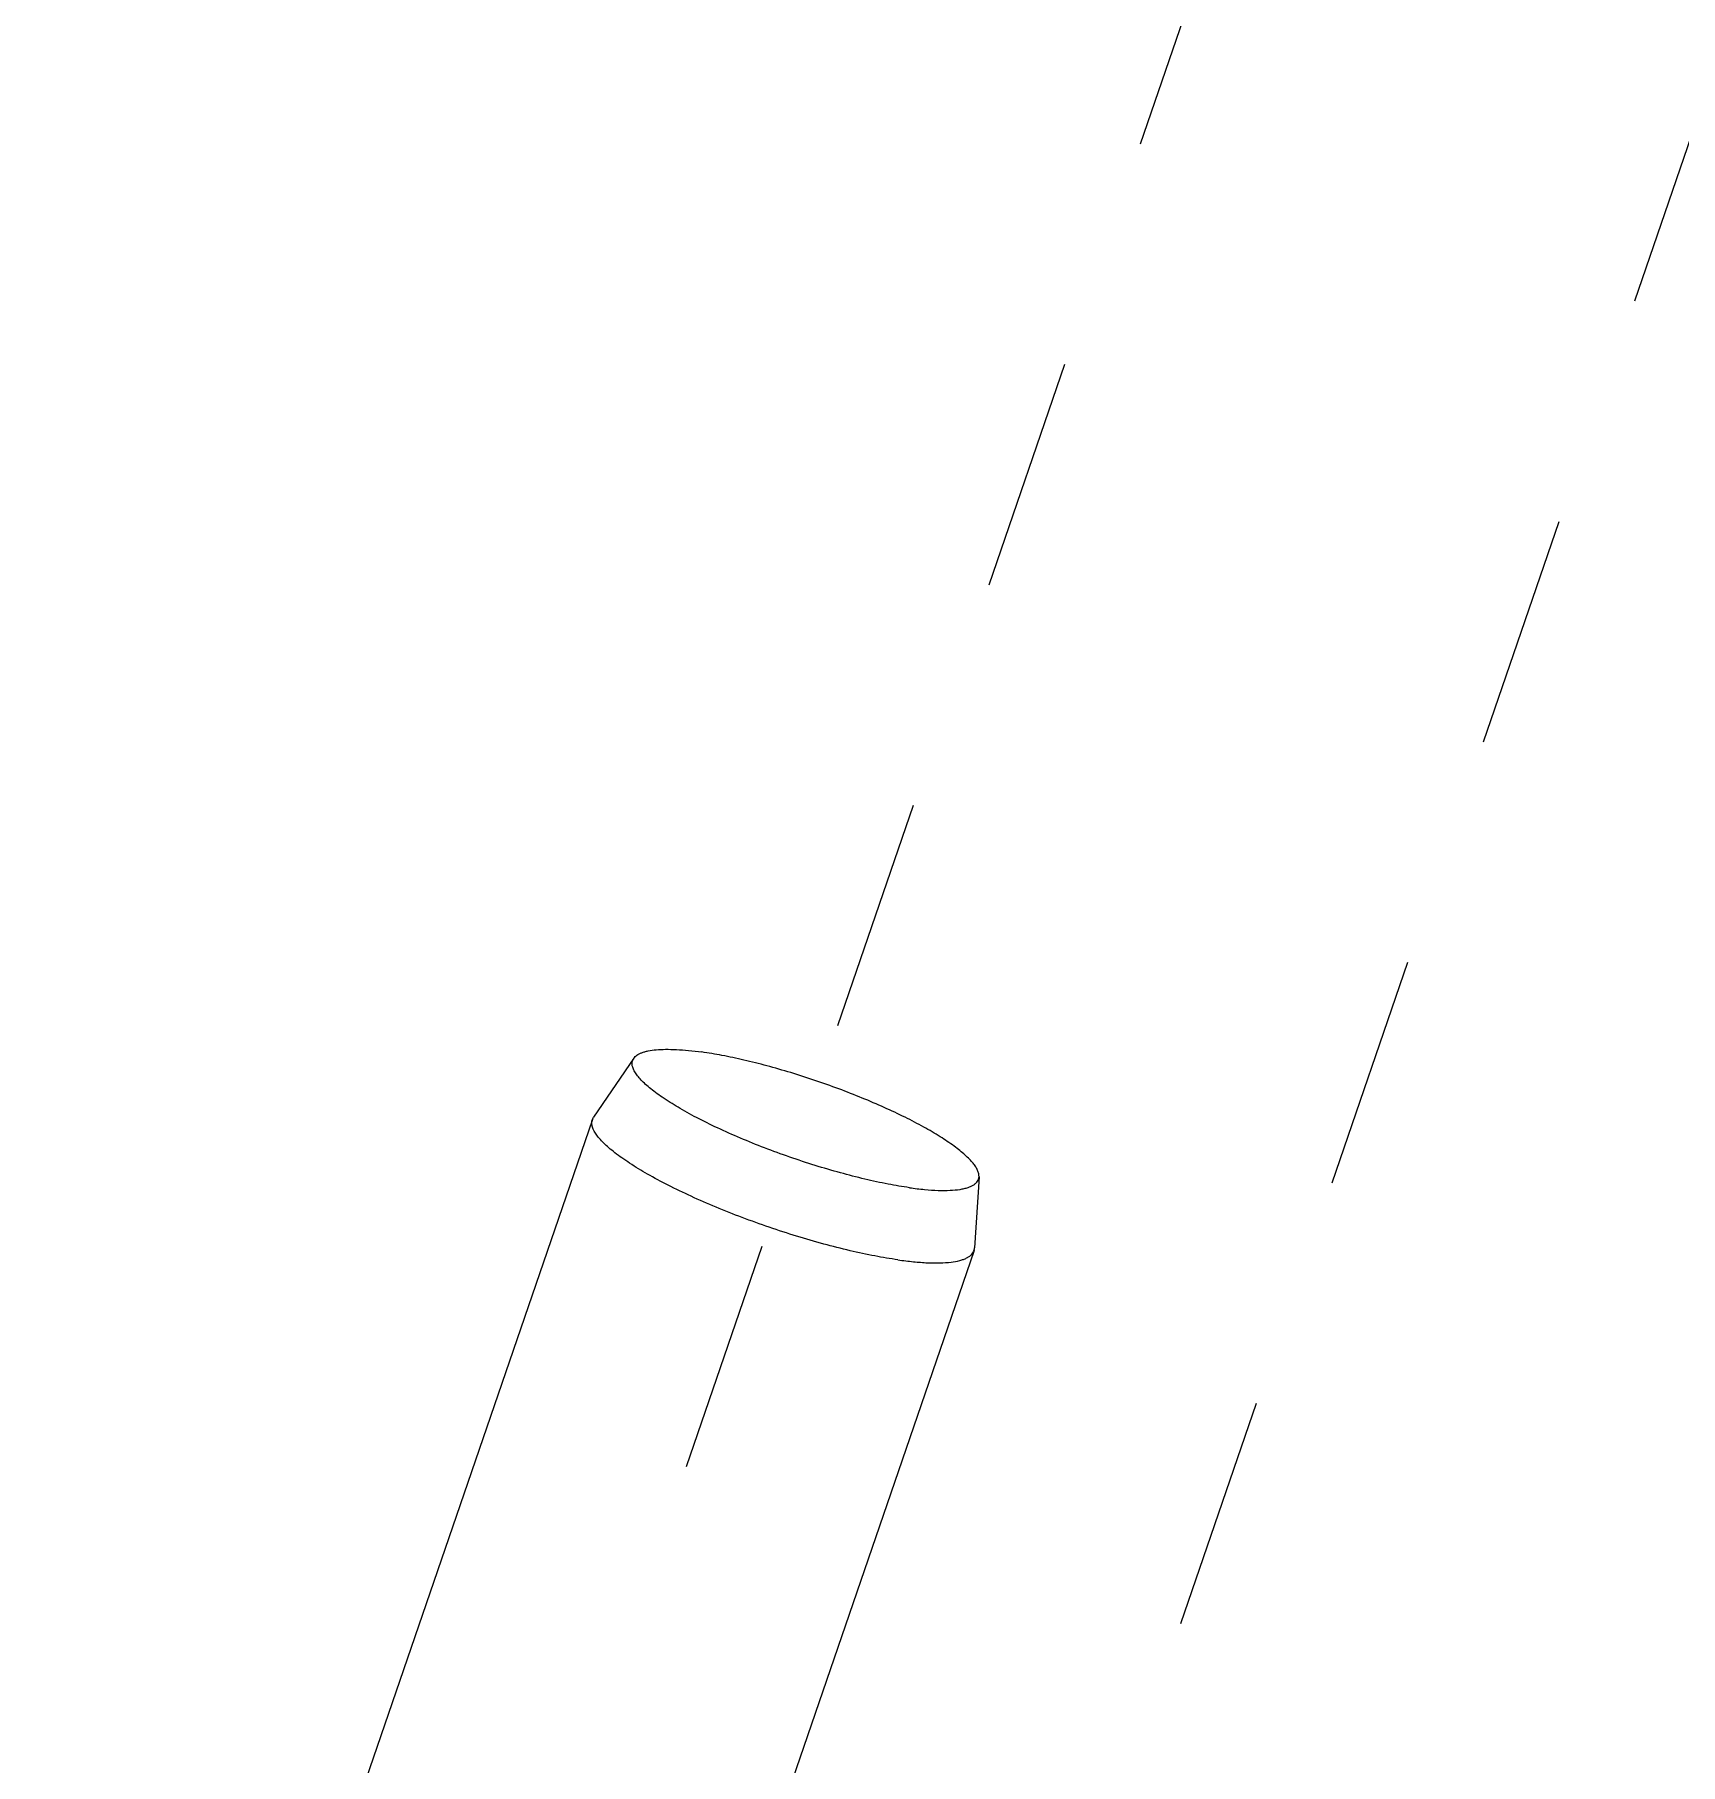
# Model space of a CAD drawing. Header units: millimetres. Extents: x 0 to 420, y 0 to 297.
# Drawn here: x 92.75 to 109.06, y 194.12 to 211.26 of the extents above; entities that cross this region are included whole.
import ezdxf

# ---------------------------------------------------------------- set-up
doc = ezdxf.new("R2010")
doc.units = ezdxf.units.MM
doc.header["$LTSCALE"] = 23.1
doc.linetypes.add('DASHED', pattern=[0.2, 0.1, -0.1])
doc.layers.get('0').update_dxf_attribs({"linetype": 'CONTINUOUS'})
doc.layers.add('AXIS', color=7, linetype='CONTINUOUS')

msp = doc.modelspace()

# ---------------------------------------------------------------- linework, layer by layer
at = {"color": 4, "linetype": 'DASHED'}
for p, q in [((99.212, 197.07), (108.129, 223.044)), ((110.859, 215.173), (97.979, 177.658))]:
    msp.add_line(p, q, dxfattribs=at)
at = {"color": 7, "linetype": 'CONTINUOUS'}
for p, q in [((98.688, 201.116), (98.29, 200.533)), ((98.278, 200.509), (94.92, 190.731)), ((98.278, 200.509), (98.29, 200.533)), ((102.11, 199.941), (102.066, 199.237)), ((102.061, 199.21), (98.704, 189.432))]:
    msp.add_line(p, q, dxfattribs=at)
for points, knots in [([(101.421, 199.833), (101.35, 199.843), (101.202, 199.868), (100.973, 199.918), (100.732, 199.98), (100.484, 200.053), (100.233, 200.135), (99.986, 200.225), (99.747, 200.322), (99.523, 200.422), (99.316, 200.523), (99.133, 200.624), (98.998, 200.709), (98.904, 200.775), (98.845, 200.822), (98.794, 200.866), (98.752, 200.909), (98.718, 200.95), (98.693, 200.988), (98.677, 201.024), (98.67, 201.058), (98.673, 201.089), (98.682, 201.108), (98.688, 201.116)], [0, 0, 0, 0, 0.068562, 0.143467, 0.223195, 0.306161, 0.390665, 0.474979, 0.557379, 0.636186, 0.709815, 0.776818, 0.835933, 0.862212, 0.886168, 0.907736, 0.926882, 0.943629, 0.958067, 0.970404, 0.981033, 0.9906, 1, 1, 1, 1]), ([(98.688, 201.116), (98.696, 201.128), (98.713, 201.144), (98.742, 201.161), (98.768, 201.172), (98.798, 201.182), (98.845, 201.193), (98.914, 201.202), (99.008, 201.206), (99.114, 201.203), (99.234, 201.194), (99.317, 201.184), (99.361, 201.178)], [0, 0, 0, 0, 0.063201, 0.099797, 0.140493, 0.185686, 0.235631, 0.350188, 0.484548, 0.63832, 0.810648, 1, 1, 1, 1]), ([(102.11, 199.941), (102.11, 199.951), (102.108, 199.973), (102.097, 200.006), (102.077, 200.041), (102.05, 200.079), (102.014, 200.118), (101.971, 200.159), (101.92, 200.202), (101.839, 200.264), (101.72, 200.343), (101.558, 200.438), (101.372, 200.535), (101.168, 200.631), (100.95, 200.724), (100.72, 200.814), (100.484, 200.898), (100.246, 200.974), (100.011, 201.041), (99.784, 201.099), (99.568, 201.144), (99.428, 201.168), (99.361, 201.178)], [0, 0, 0, 0, 0.009772, 0.020902, 0.033815, 0.048761, 0.065861, 0.08517, 0.106685, 0.130366, 0.183944, 0.245158, 0.313006, 0.386312, 0.463763, 0.543949, 0.625398, 0.706611, 0.786094, 0.862384, 0.934126, 1, 1, 1, 1]), ([(101.306, 199.118), (101.23, 199.129), (101.071, 199.156), (100.826, 199.208), (100.567, 199.274), (100.3, 199.351), (100.031, 199.439), (99.764, 199.535), (99.506, 199.637), (99.261, 199.744), (99.034, 199.853), (98.83, 199.962), (98.678, 200.054), (98.572, 200.126), (98.503, 200.177), (98.442, 200.227), (98.391, 200.274), (98.348, 200.319), (98.315, 200.362), (98.29, 200.403), (98.275, 200.441), (98.27, 200.477), (98.274, 200.499), (98.278, 200.509)], [0, 0, 0, 0, 0.067228, 0.140555, 0.218574, 0.299812, 0.382691, 0.465604, 0.546938, 0.625122, 0.698658, 0.766164, 0.826417, 0.853502, 0.878419, 0.901085, 0.921452, 0.939504, 0.955277, 0.968884, 0.980556, 0.990709, 1, 1, 1, 1]), ([(101.421, 199.833), (101.471, 199.826), (101.566, 199.815), (101.7, 199.805), (101.817, 199.805), (101.904, 199.813), (101.963, 199.824), (102, 199.834), (102.032, 199.846), (102.059, 199.861), (102.08, 199.877), (102.096, 199.897), (102.107, 199.918), (102.109, 199.933), (102.11, 199.941)], [0, 0, 0, 0, 0.202629, 0.383777, 0.541485, 0.674773, 0.73223, 0.783669, 0.829353, 0.869771, 0.905687, 0.938255, 0.969066, 1, 1, 1, 1]), ([(102.061, 199.21), (102.062, 199.212), (102.064, 199.221), (102.066, 199.23), (102.066, 199.237)], [0, 0, 0, 0, 0.247529, 1, 1, 1, 1]), ([(101.306, 199.118), (101.358, 199.111), (101.456, 199.099), (101.596, 199.088), (101.72, 199.086), (101.827, 199.093), (101.904, 199.106), (101.955, 199.122), (101.987, 199.135), (102.013, 199.151), (102.035, 199.168), (102.051, 199.188), (102.058, 199.203), (102.061, 199.21)], [0, 0, 0, 0, 0.196265, 0.373286, 0.529362, 0.663562, 0.775601, 0.823536, 0.866389, 0.904609, 0.938885, 0.970233, 1, 1, 1, 1])]:
    msp.add_open_spline(points, degree=3, knots=knots, dxfattribs=at)
at = {"layer": 'AXIS', "color": 7, "linetype": 'CONTINUOUS'}
msp.add_open_spline([(92.875, 236.826), (92.828, 236.688), (92.759, 236.396), (92.743, 235.934), (92.811, 235.448), (92.962, 234.938), (93.195, 234.405), (93.509, 233.85), (93.903, 233.273), (94.562, 232.441), (95.594, 231.359), (97.088, 230.038), (98.876, 228.657), (100.943, 227.225), (103.274, 225.753), (105.853, 224.254), (108.659, 222.738), (112.766, 220.664), (118.305, 218.128), (125.335, 215.266), (132.672, 212.609), (140.092, 210.24), (147.366, 208.231), (153.25, 206.877), (157.715, 206.032), (160.814, 205.537), (163.718, 205.17), (166.404, 204.932), (168.851, 204.827), (171.042, 204.853), (172.961, 205.011), (174.139, 205.218), (174.674, 205.351)], degree=3, knots=[0, 0, 0, 0, 0.004812, 0.0098, 0.015122, 0.020905, 0.027248, 0.034219, 0.041867, 0.050225, 0.069133, 0.091009, 0.115813, 0.143443, 0.173749, 0.206545, 0.241617, 0.278725, 0.357984, 0.442058, 0.528501, 0.61478, 0.698369, 0.776839, 0.813447, 0.847956, 0.880131, 0.909765, 0.93668, 0.960739, 0.981851, 1, 1, 1, 1], dxfattribs=at)

doc.saveas('drawing.dxf')
